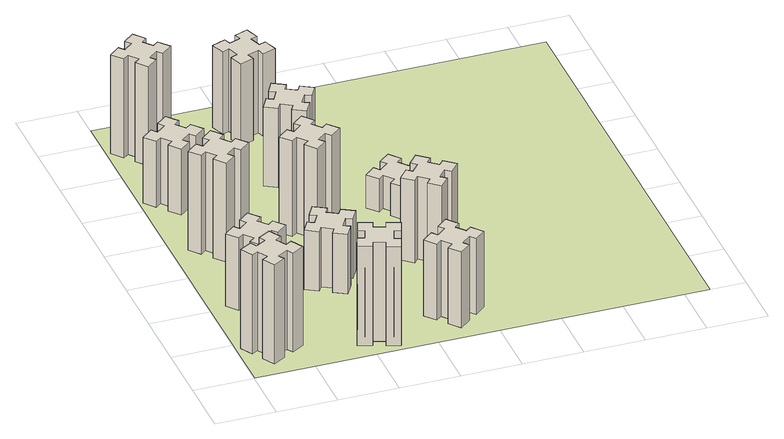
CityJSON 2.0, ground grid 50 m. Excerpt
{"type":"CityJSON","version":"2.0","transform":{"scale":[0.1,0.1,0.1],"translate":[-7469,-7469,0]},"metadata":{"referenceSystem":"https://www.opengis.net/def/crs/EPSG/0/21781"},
"CityObjects":{
"building1":{"type":"Building","attributes":{"class":"1000","function":"1000","usage":"1000","yearOfConstruction":2016,"roofType":"1000","measuredHeight":90,"storeysAboveGround":30,"storeysBelowGround":0},"geometry":[{"type":"Solid","lod":"1","boundaries":[[[[0,1,2,3,4,5,6,7,8,9,10,11,12,13,14,15,16,17,18,19]],[[17,16,20,21]],[[16,15,22,20]],[[15,14,23,22]],[[14,13,24,23]],[[13,12,25,24]],[[12,11,26,25]],[[11,10,27,26]],[[10,9,28,27]],[[9,8,29,28]],[[8,7,30,29]],[[7,6,31,30]],[[6,5,32,31]],[[5,4,33,32]],[[4,3,34,33]],[[3,2,35,34]],[[2,1,36,35]],[[1,0,37,36]],[[0,19,38,37]],[[19,18,39,38]],[[18,17,21,39]],[[24,25,26,27,28,29,30,31,32,33,34,35,36,37,38,39,21,20,22,23]]]]}]},
"building2":{"type":"Building","attributes":{"class":"1000","function":"1000","usage":"1000","yearOfConstruction":2016,"roofType":"1000","measuredHeight":66,"storeysAboveGround":30,"storeysBelowGround":0},"geometry":[{"type":"Solid","lod":"1","boundaries":[[[[40,41,42,43,44,45,46,47,48,49,50,51,52,53,54,55,56,57,58,59]],[[57,56,60,61]],[[56,55,62,60]],[[55,54,63,62]],[[54,53,64,63]],[[53,52,65,64]],[[52,51,66,65]],[[51,50,67,66]],[[50,49,68,67]],[[49,48,69,68]],[[48,47,70,69]],[[47,46,71,70]],[[46,45,72,71]],[[45,44,73,72]],[[44,43,74,73]],[[43,42,75,74]],[[42,41,76,75]],[[41,40,77,76]],[[40,59,78,77]],[[59,58,79,78]],[[58,57,61,79]],[[64,65,66,67,68,69,70,71,72,73,74,75,76,77,78,79,61,60,62,63]]]]}]},
"building3":{"type":"Building","attributes":{"class":"1000","function":"1000","usage":"1000","yearOfConstruction":2016,"roofType":"1000","measuredHeight":90,"storeysAboveGround":30,"storeysBelowGround":0},"geometry":[{"type":"Solid","lod":"1","boundaries":[[[[80,81,82,83,84,85,86,87,88,89,90,91,92,93,94,95,96,97,98,99]],[[97,96,100,101]],[[96,95,102,100]],[[95,94,103,102]],[[94,93,104,103]],[[93,92,105,104]],[[92,91,106,105]],[[91,90,107,106]],[[90,89,108,107]],[[89,88,109,108]],[[88,87,110,109]],[[87,86,111,110]],[[86,85,112,111]],[[85,84,113,112]],[[84,83,114,113]],[[83,82,115,114]],[[82,81,116,115]],[[81,80,117,116]],[[80,99,118,117]],[[99,98,119,118]],[[98,97,101,119]],[[104,105,106,107,108,109,110,111,112,113,114,115,116,117,118,119,101,100,102,103]]]]}]},
"building4":{"type":"Building","attributes":{"class":"1000","function":"1000","usage":"1000","yearOfConstruction":2016,"roofType":"1000","measuredHeight":60,"storeysAboveGround":30,"storeysBelowGround":0},"geometry":[{"type":"Solid","lod":"1","boundaries":[[[[120,121,122,123,124,125,126,127,128,129,130,131,132,133,134,135,136,137,138,139]],[[137,136,140,141]],[[136,135,142,140]],[[135,134,143,142]],[[134,133,144,143]],[[133,132,145,144]],[[132,131,146,145]],[[131,130,147,146]],[[130,129,148,147]],[[129,128,149,148]],[[128,127,150,149]],[[127,126,151,150]],[[126,125,152,151]],[[125,124,153,152]],[[124,123,154,153]],[[123,122,155,154]],[[122,121,156,155]],[[121,120,157,156]],[[120,139,158,157]],[[139,138,159,158]],[[138,137,141,159]],[[144,145,146,147,148,149,150,151,152,153,154,155,156,157,158,159,141,140,142,143]]]]}]},
"building5":{"type":"Building","attributes":{"class":"1000","function":"1000","usage":"1000","yearOfConstruction":2016,"roofType":"1000","measuredHeight":90,"storeysAboveGround":30,"storeysBelowGround":0},"geometry":[{"type":"Solid","lod":"1","boundaries":[[[[160,161,162,163,164,165,166,167,168,169,170,171,172,173,174,175,176,177,178,179]],[[177,176,180,181]],[[176,175,182,180]],[[175,174,183,182]],[[174,173,184,183]],[[173,172,185,184]],[[172,171,186,185]],[[171,170,187,186]],[[170,169,188,187]],[[169,168,189,188]],[[168,167,190,189]],[[167,166,191,190]],[[166,165,192,191]],[[165,164,193,192]],[[164,163,194,193]],[[163,162,195,194]],[[162,161,196,195]],[[161,160,197,196]],[[160,179,198,197]],[[179,178,199,198]],[[178,177,181,199]],[[184,185,186,187,188,189,190,191,192,193,194,195,196,197,198,199,181,180,182,183]]]]}]},
"building6":{"type":"Building","attributes":{"class":"1000","function":"1000","usage":"1000","yearOfConstruction":2016,"roofType":"1000","measuredHeight":90,"storeysAboveGround":30,"storeysBelowGround":0},"geometry":[{"type":"Solid","lod":"1","boundaries":[[[[200,201,202,203,204,205,206,207,208,209,210,211,212,213,214,215,216,217,218,219]],[[217,216,220,221]],[[216,215,222,220]],[[215,214,223,222]],[[214,213,224,223]],[[213,212,225,224]],[[212,211,226,225]],[[211,210,227,226]],[[210,209,228,227]],[[209,208,229,228]],[[208,207,230,229]],[[207,206,231,230]],[[206,205,232,231]],[[205,204,233,232]],[[204,203,234,233]],[[203,202,235,234]],[[202,201,236,235]],[[201,200,237,236]],[[200,219,238,237]],[[219,218,239,238]],[[218,217,221,239]],[[224,225,226,227,228,229,230,231,232,233,234,235,236,237,238,239,221,220,222,223]]]]}]},
"building7":{"type":"Building","attributes":{"class":"1000","function":"1000","usage":"1000","yearOfConstruction":2016,"roofType":"1000","measuredHeight":54,"storeysAboveGround":30,"storeysBelowGround":0},"geometry":[{"type":"Solid","lod":"1","boundaries":[[[[240,241,242,243,244,245,246,247,248,249,250,251,252,253,254,255,256,257,258,259]],[[257,256,260,261]],[[256,255,262,260]],[[255,254,263,262]],[[254,253,264,263]],[[253,252,265,264]],[[252,251,266,265]],[[251,250,267,266]],[[250,249,268,267]],[[249,248,269,268]],[[248,247,270,269]],[[247,246,271,270]],[[246,245,272,271]],[[245,244,273,272]],[[244,243,274,273]],[[243,242,275,274]],[[242,241,276,275]],[[241,240,277,276]],[[240,259,278,277]],[[259,258,279,278]],[[258,257,261,279]],[[264,265,266,267,268,269,270,271,272,273,274,275,276,277,278,279,261,260,262,263]]]]}]},
"building8":{"type":"Building","attributes":{"class":"1000","function":"1000","usage":"1000","yearOfConstruction":2016,"roofType":"1000","measuredHeight":87,"storeysAboveGround":30,"storeysBelowGround":0},"geometry":[{"type":"Solid","lod":"1","boundaries":[[[[280,281,282,283,284,285,286,287,288,289,290,291,292,293,294,295,296,297,298,299]],[[297,296,300,301]],[[296,295,302,300]],[[295,294,303,302]],[[294,293,304,303]],[[293,292,305,304]],[[292,291,306,305]],[[291,290,307,306]],[[290,289,308,307]],[[289,288,309,308]],[[288,287,310,309]],[[287,286,311,310]],[[286,285,312,311]],[[285,284,313,312]],[[284,283,314,313]],[[283,282,315,314]],[[282,281,316,315]],[[281,280,317,316]],[[280,299,318,317]],[[299,298,319,318]],[[298,297,301,319]],[[304,305,306,307,308,309,310,311,312,313,314,315,316,317,318,319,301,300,302,303]]]]}]},
"building9":{"type":"Building","attributes":{"class":"1000","function":"1000","usage":"1000","yearOfConstruction":2016,"roofType":"1000","measuredHeight":69,"storeysAboveGround":30,"storeysBelowGround":0},"geometry":[{"type":"Solid","lod":"1","boundaries":[[[[320,321,322,323,324,325,326,327,328,329,330,331,332,333,334,335,336,337,338,339]],[[337,336,340,341]],[[336,335,342,340]],[[335,334,343,342]],[[334,333,344,343]],[[333,332,345,344]],[[332,331,346,345]],[[331,330,347,346]],[[330,329,348,347]],[[329,328,349,348]],[[328,327,350,349]],[[327,326,351,350]],[[326,325,352,351]],[[325,324,353,352]],[[324,323,354,353]],[[323,322,355,354]],[[322,321,356,355]],[[321,320,357,356]],[[320,339,358,357]],[[339,338,359,358]],[[338,337,341,359]],[[344,345,346,347,348,349,350,351,352,353,354,355,356,357,358,359,341,340,342,343]]]]}]},
"building10":{"type":"Building","attributes":{"class":"1000","function":"1000","usage":"1000","yearOfConstruction":2016,"roofType":"1000","measuredHeight":72,"storeysAboveGround":30,"storeysBelowGround":0},"geometry":[{"type":"Solid","lod":"1","boundaries":[[[[360,361,362,363,364,365,366,367,368,369,370,371,372,373,374,375,376,377,378,379]],[[377,376,380,381]],[[376,375,382,380]],[[375,374,383,382]],[[374,373,384,383]],[[373,372,385,384]],[[372,371,386,385]],[[371,370,387,386]],[[370,369,388,387]],[[369,368,389,388]],[[368,367,390,389]],[[367,366,391,390]],[[366,365,392,391]],[[365,364,393,392]],[[364,363,394,393]],[[363,362,395,394]],[[362,361,396,395]],[[361,360,397,396]],[[360,379,398,397]],[[379,378,399,398]],[[378,377,381,399]],[[384,385,386,387,388,389,390,391,392,393,394,395,396,397,398,399,381,380,382,383]]]]}]},
"building11":{"type":"Building","attributes":{"class":"1000","function":"1000","usage":"1000","yearOfConstruction":2016,"roofType":"1000","measuredHeight":75,"storeysAboveGround":30,"storeysBelowGround":0},"geometry":[{"type":"Solid","lod":"1","boundaries":[[[[400,401,402,403,404,405,406,407,408,409,410,411,412,413,414,415,416,417,418,419]],[[417,416,420,421]],[[416,415,422,420]],[[415,414,423,422]],[[414,413,424,423]],[[413,412,425,424]],[[412,411,426,425]],[[411,410,427,426]],[[410,409,428,427]],[[409,408,429,428]],[[408,407,430,429]],[[407,406,431,430]],[[406,405,432,431]],[[405,404,433,432]],[[404,403,434,433]],[[403,402,435,434]],[[402,401,436,435]],[[401,400,437,436]],[[400,419,438,437]],[[419,418,439,438]],[[418,417,421,439]],[[424,425,426,427,428,429,430,431,432,433,434,435,436,437,438,439,421,420,422,423]]]]}]},
"building12":{"type":"Building","attributes":{"class":"1000","function":"1000","usage":"1000","yearOfConstruction":2016,"roofType":"1000","measuredHeight":75,"storeysAboveGround":30,"storeysBelowGround":0},"geometry":[{"type":"Solid","lod":"1","boundaries":[[[[440,441,442,443,444,445,446,447,448,449,450,451,452,453,454,455,456,457,458,459]],[[457,456,460,461]],[[456,455,462,460]],[[455,454,463,462]],[[454,453,464,463]],[[453,452,465,464]],[[452,451,466,465]],[[451,450,467,466]],[[450,449,468,467]],[[449,448,469,468]],[[448,447,470,469]],[[447,446,471,470]],[[446,445,472,471]],[[445,444,473,472]],[[444,443,474,473]],[[443,442,475,474]],[[442,441,476,475]],[[441,440,477,476]],[[440,459,478,477]],[[459,458,479,478]],[[458,457,461,479]],[[464,465,466,467,468,469,470,471,472,473,474,475,476,477,478,479,461,460,462,463]]]]}]},
"building13":{"type":"Building","attributes":{"class":"1000","function":"1000","usage":"1000","yearOfConstruction":2016,"roofType":"1000","measuredHeight":30,"storeysAboveGround":30,"storeysBelowGround":0},"geometry":[{"type":"Solid","lod":"1","boundaries":[[[[480,481,482,483,484,485,486,487,488,489,490,491,492,493,494,495,496,497,498,499]],[[497,496,500,501]],[[496,495,502,500]],[[495,494,503,502]],[[494,493,504,503]],[[493,492,505,504]],[[492,491,506,505]],[[491,490,507,506]],[[490,489,508,507]],[[489,488,509,508]],[[488,487,510,509]],[[487,486,511,510]],[[486,485,512,511]],[[485,484,513,512]],[[484,483,514,513]],[[483,482,515,514]],[[482,481,516,515]],[[481,480,517,516]],[[480,499,518,517]],[[499,498,519,518]],[[498,497,501,519]],[[504,505,506,507,508,509,510,511,512,513,514,515,516,517,518,519,501,500,502,503]]]]}]},
"landuse1":{"type":"LandUse","attributes":{"name":"plot1","function":"1010"},"geometry":[{"type":"MultiSurface","lod":"1","boundaries":[[[520,521,522,523]]]}]}
},
"vertices":[
[287,255,0],[374,305,0],[404,253,0],[508,313,0],[448,417,0],[396,387,0],[346,474,0],[398,504,0],[338,608,0],[234,548,0],[264,496,0],[177,446,0],[147,498,0],[43,438,0],[103,334,0],[155,364,0],[205,277,0],[153,247,0],[213,143,0],[317,203,0],[205,277,900],[153,247,900],[155,364,900],[103,334,900],[43,438,900],[147,498,900],[177,446,900],[264,496,900],[234,548,900],[338,608,900],[398,504,900],[346,474,900],[396,387,900],[448,417,900],[508,313,900],[404,253,900],[374,305,900],[287,255,900],[317,203,900],[213,143,900],
[492,1048,0],[427,1124,0],[473,1163,0],[396,1255,0],[304,1178,0],[343,1132,0],[266,1067,0],[228,1113,0],[136,1036,0],[213,944,0],[259,983,0],[323,906,0],[277,868,0],[354,776,0],[446,853,0],[408,899,0],[484,963,0],[523,917,0],[615,994,0],[538,1086,0],[484,963,660],[523,917,660],[408,899,660],[446,853,660],[354,776,660],[277,868,660],[323,906,660],[259,983,660],[213,944,660],[136,1036,660],[228,1113,660],[266,1067,660],[343,1132,660],[304,1178,660],[396,1255,660],[473,1163,660],[427,1124,660],[492,1048,660],[538,1086,660],[615,994,660],
[492,1888,0],[427,1964,0],[473,2003,0],[396,2095,0],[304,2018,0],[343,1972,0],[266,1907,0],[228,1953,0],[136,1876,0],[213,1784,0],[259,1823,0],[323,1746,0],[277,1708,0],[354,1616,0],[446,1693,0],[408,1739,0],[484,1803,0],[523,1757,0],[615,1834,0],[538,1926,0],[484,1803,900],[523,1757,900],[408,1739,900],[446,1693,900],[354,1616,900],[277,1708,900],[323,1746,900],[259,1823,900],[213,1784,900],[136,1876,900],[228,1953,900],[266,1907,900],[343,1972,900],[304,2018,900],[396,2095,900],[473,2003,900],[427,1964,900],[492,1888,900],[538,1926,900],[615,1834,900],
[243,2712,0],[166,2647,0],[128,2693,0],[36,2616,0],[113,2524,0],[159,2563,0],[223,2486,0],[177,2448,0],[254,2356,0],[346,2433,0],[308,2479,0],[384,2543,0],[423,2497,0],[515,2574,0],[438,2666,0],[392,2628,0],[327,2704,0],[373,2743,0],[296,2835,0],[204,2758,0],[327,2704,600],[373,2743,600],[392,2628,600],[438,2666,600],[515,2574,600],[423,2497,600],[384,2543,600],[308,2479,600],[346,2433,600],[254,2356,600],[177,2448,600],[223,2486,600],[159,2563,600],[113,2524,600],[36,2616,600],[128,2693,600],[166,2647,600],[243,2712,600],[204,2758,600],[296,2835,600],
[1029,360,0],[995,266,0],[939,287,0],[897,174,0],[1010,133,0],[1031,189,0],[1125,155,0],[1104,99,0],[1217,57,0],[1258,170,0],[1202,191,0],[1236,285,0],[1292,264,0],[1333,377,0],[1220,418,0],[1200,362,0],[1106,396,0],[1127,452,0],[1014,493,0],[973,380,0],[1106,396,900],[1127,452,900],[1200,362,900],[1220,418,900],[1333,377,900],[1292,264,900],[1236,285,900],[1202,191,900],[1258,170,900],[1217,57,900],[1104,99,900],[1125,155,900],[1031,189,900],[1010,133,900],[897,174,900],[939,287,900],[995,266,900],[1029,360,900],[973,380,900],[1014,493,900],
[243,3452,0],[166,3387,0],[128,3433,0],[36,3356,0],[113,3264,0],[159,3303,0],[223,3226,0],[177,3188,0],[254,3096,0],[346,3173,0],[308,3219,0],[384,3283,0],[423,3237,0],[515,3314,0],[438,3406,0],[392,3368,0],[327,3444,0],[373,3483,0],[296,3575,0],[204,3498,0],[327,3444,900],[373,3483,900],[392,3368,900],[438,3406,900],[515,3314,900],[423,3237,900],[384,3283,900],[308,3219,900],[346,3173,900],[254,3096,900],[177,3188,900],[223,3226,900],[159,3303,900],[113,3264,900],[36,3356,900],[128,3433,900],[166,3387,900],[243,3452,900],[204,3498,900],[296,3575,900],
[1086,1017,0],[1136,1104,0],[1188,1074,0],[1248,1178,0],[1144,1238,0],[1114,1186,0],[1027,1236,0],[1057,1288,0],[953,1348,0],[893,1244,0],[945,1214,0],[895,1127,0],[843,1157,0],[783,1053,0],[887,993,0],[917,1045,0],[1004,995,0],[974,943,0],[1078,883,0],[1138,987,0],[1004,995,540],[974,943,540],[917,1045,540],[887,993,540],[783,1053,540],[843,1157,540],[895,1127,540],[945,1214,540],[893,1244,540],[953,1348,540],[1057,1288,540],[1027,1236,540],[1114,1186,540],[1144,1238,540],[1248,1178,540],[1188,1074,540],[1136,1104,540],[1086,1017,540],[1138,987,540],[1078,883,540],
[1083,1972,0],[1006,1907,0],[968,1953,0],[876,1876,0],[953,1784,0],[999,1823,0],[1063,1746,0],[1017,1708,0],[1094,1616,0],[1186,1693,0],[1148,1739,0],[1224,1803,0],[1263,1757,0],[1355,1834,0],[1278,1926,0],[1232,1888,0],[1167,1964,0],[1213,2003,0],[1136,2095,0],[1044,2018,0],[1167,1964,870],[1213,2003,870],[1232,1888,870],[1278,1926,870],[1355,1834,870],[1263,1757,870],[1224,1803,870],[1148,1739,870],[1186,1693,870],[1094,1616,870],[1017,1708,870],[1063,1746,870],[999,1823,870],[953,1784,870],[876,1876,870],[968,1953,870],[1006,1907,870],[1083,1972,870],[1044,2018,870],[1136,2095,870],
[1639,343,0],[1703,266,0],[1657,228,0],[1734,136,0],[1826,213,0],[1788,259,0],[1864,323,0],[1903,277,0],[1995,354,0],[1918,446,0],[1872,408,0],[1807,484,0],[1853,523,0],[1776,615,0],[1684,538,0],[1723,492,0],[1646,427,0],[1608,473,0],[1516,396,0],[1593,304,0],[1646,427,690],[1608,473,690],[1723,492,690],[1684,538,690],[1776,615,690],[1853,523,690],[1807,484,690],[1872,408,690],[1918,446,690],[1995,354,690],[1903,277,690],[1864,323,690],[1788,259,690],[1826,213,690],[1734,136,690],[1657,228,690],[1703,266,690],[1639,343,690],[1593,304,690],[1516,396,690],
[1314,2666,0],[1227,2716,0],[1257,2768,0],[1153,2828,0],[1093,2724,0],[1145,2694,0],[1095,2607,0],[1043,2637,0],[983,2533,0],[1087,2473,0],[1117,2525,0],[1204,2475,0],[1174,2423,0],[1278,2363,0],[1338,2467,0],[1286,2497,0],[1336,2584,0],[1388,2554,0],[1448,2658,0],[1344,2718,0],[1336,2584,720],[1388,2554,720],[1286,2497,720],[1338,2467,720],[1278,2363,720],[1174,2423,720],[1204,2475,720],[1117,2525,720],[1087,2473,720],[983,2533,720],[1043,2637,720],[1095,2607,720],[1145,2694,720],[1093,2724,720],[1153,2828,720],[1257,2768,720],[1227,2716,720],[1314,2666,720],[1344,2718,720],[1448,2658,720],
[1125,3456,0],[1031,3422,0],[1010,3478,0],[897,3437,0],[939,3324,0],[995,3345,0],[1029,3251,0],[973,3230,0],[1014,3117,0],[1127,3159,0],[1106,3215,0],[1200,3249,0],[1220,3193,0],[1333,3234,0],[1292,3347,0],[1236,3326,0],[1202,3420,0],[1258,3440,0],[1217,3553,0],[1104,3512,0],[1202,3420,750],[1258,3440,750],[1236,3326,750],[1292,3347,750],[1333,3234,750],[1220,3193,750],[1200,3249,750],[1106,3215,750],[1127,3159,750],[1014,3117,750],[973,3230,750],[1029,3251,750],[995,3345,750],[939,3324,750],[897,3437,750],[1010,3478,750],[1031,3422,750],[1125,3456,750],[1104,3512,750],[1217,3553,750],
[1803,1324,0],[1739,1248,0],[1693,1286,0],[1616,1194,0],[1708,1117,0],[1746,1163,0],[1823,1099,0],[1784,1053,0],[1876,976,0],[1953,1068,0],[1907,1106,0],[1972,1183,0],[2018,1144,0],[2095,1236,0],[2003,1313,0],[1964,1267,0],[1888,1332,0],[1926,1378,0],[1834,1455,0],[1757,1363,0],[1888,1332,750],[1926,1378,750],[1964,1267,750],[2003,1313,750],[2095,1236,750],[2018,1144,750],[1972,1183,750],[1907,1106,750],[1953,1068,750],[1876,976,750],[1784,1053,750],[1823,1099,750],[1746,1163,750],[1708,1117,750],[1616,1194,750],[1693,1286,750],[1739,1248,750],[1803,1324,750],[1757,1363,750],[1834,1455,750],
[1972,1988,0],[1907,2064,0],[1953,2103,0],[1876,2195,0],[1784,2118,0],[1823,2072,0],[1746,2007,0],[1708,2053,0],[1616,1976,0],[1693,1884,0],[1739,1923,0],[1803,1846,0],[1757,1808,0],[1834,1716,0],[1926,1793,0],[1888,1839,0],[1964,1903,0],[2003,1857,0],[2095,1934,0],[2018,2026,0],[1964,1903,300],[2003,1857,300],[1888,1839,300],[1926,1793,300],[1834,1716,300],[1757,1808,300],[1803,1846,300],[1739,1923,300],[1693,1884,300],[1616,1976,300],[1708,2053,300],[1746,2007,300],[1823,2072,300],[1784,2118,300],[1876,2195,300],[1953,2103,300],[1907,2064,300],[1972,1988,300],[2018,2026,300],[2095,1934,300],
[5,3705,0],[3705,3705,0],[3705,5,0],[5,5,0]
]}
